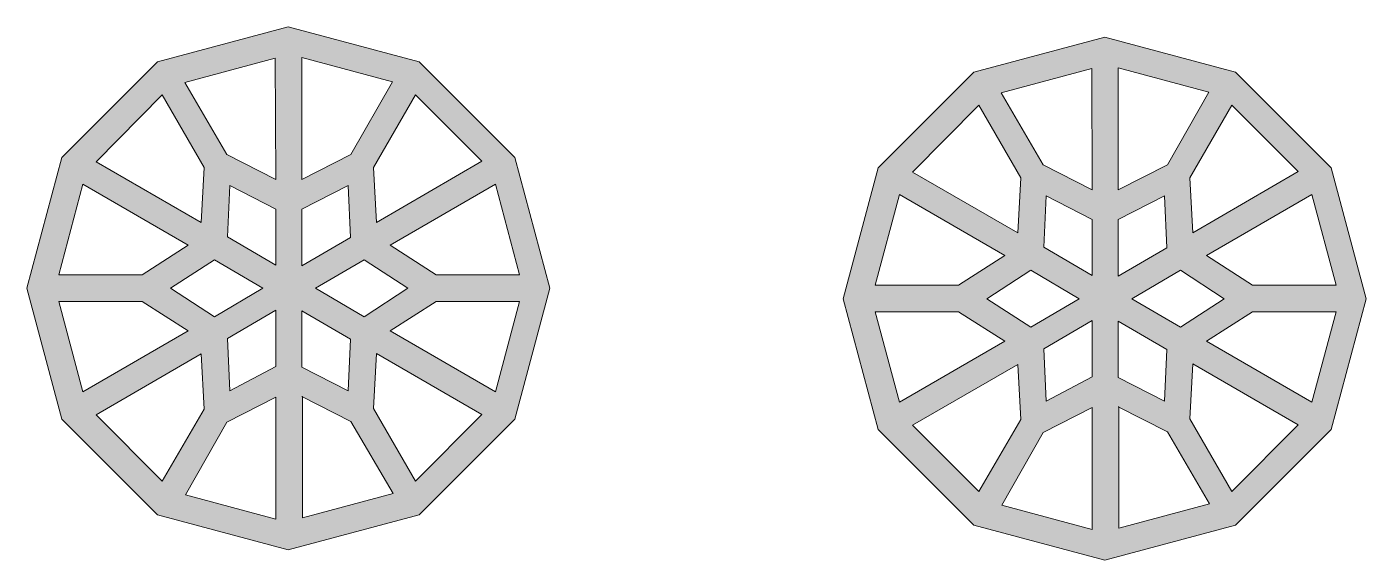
# Model space of a CAD drawing. Header units: millimetres. Extents: x -141 to 330, y -120 to 328.
# Drawn here: x 15.1 to 94.9, y 60 to 91.8 of the extents above; entities that cross this region are included whole.
import ezdxf

# ---------------------------------------------------------------- set-up
doc = ezdxf.new("R2010")
doc.units = ezdxf.units.MM
doc.header["$MEASUREMENT"] = 0
doc.layers.add('Layer 1', color=7, linetype='Continuous', lineweight=0)

msp = doc.modelspace()

# ---------------------------------------------------------------- hatches: boundary and pattern name
at = {"layer": 'Layer 1', "true_color": 0x231f20, "transparency": 33554687}
h = msp.add_hatch(color=250, dxfattribs=at)
h.dxf.hatch_style = 2
edge = h.paths.add_edge_path()
edge.add_spline(control_points=[(43.004, 70.009), (43.004, 70.009), (36.724, 73.642), (36.724, 73.642), (36.724, 73.642), (39.476, 75.406), (39.476, 75.406), (39.476, 75.406), (44.45, 75.406), (44.45, 75.406), (44.45, 75.406), (43.004, 70.009), (43.004, 70.009)], knot_values=[0, 0, 0, 0, 1, 1, 1, 2, 2, 2, 3, 3, 3, 4, 4, 4, 4], degree=3, periodic=0)
edge = h.paths.add_edge_path()
edge.add_spline(control_points=[(16.969, 75.406), (16.969, 75.406), (21.943, 75.406), (21.943, 75.406), (21.943, 75.406), (24.694, 73.642), (24.694, 73.642), (24.694, 73.642), (18.415, 70.009), (18.415, 70.009), (18.415, 70.009), (16.969, 75.406), (16.969, 75.406)], knot_values=[0, 0, 0, 0, 1, 1, 1, 2, 2, 2, 3, 3, 3, 4, 4, 4, 4], degree=3, periodic=0)
edge = h.paths.add_edge_path()
edge.add_spline(control_points=[(18.415, 82.391), (18.415, 82.391), (24.694, 78.758), (24.694, 78.758), (24.694, 78.758), (21.943, 76.994), (21.943, 76.994), (21.943, 76.994), (16.969, 76.994), (16.969, 76.994), (16.969, 76.994), (18.415, 82.391), (18.415, 82.391)], knot_values=[0, 0, 0, 0, 1, 1, 1, 2, 2, 2, 3, 3, 3, 4, 4, 4, 4], degree=3, periodic=0)
edge = h.paths.add_edge_path()
edge.add_spline(control_points=[(32.279, 76.182), (32.279, 76.182), (35.172, 77.876), (35.172, 77.876), (35.172, 77.876), (37.783, 76.182), (37.783, 76.182), (37.783, 76.182), (35.172, 74.489), (35.172, 74.489), (35.172, 74.489), (32.279, 76.182), (32.279, 76.182)], knot_values=[0, 0, 0, 0, 1, 1, 1, 2, 2, 2, 3, 3, 3, 4, 4, 4, 4], degree=3, periodic=0)
edge = h.paths.add_edge_path()
edge.add_spline(control_points=[(35.736, 69.021), (35.736, 69.021), (35.913, 72.302), (35.913, 72.302), (35.913, 72.302), (42.192, 68.668), (42.192, 68.668), (42.192, 68.668), (38.241, 64.682), (38.241, 64.682), (38.241, 64.682), (35.736, 69.021), (35.736, 69.021)], knot_values=[0, 0, 0, 0, 1, 1, 1, 2, 2, 2, 3, 3, 3, 4, 4, 4, 4], degree=3, periodic=0)
edge = h.paths.add_edge_path()
edge.add_spline(control_points=[(31.468, 69.727), (31.468, 69.727), (34.396, 68.245), (34.396, 68.245), (34.396, 68.245), (36.901, 63.941), (36.901, 63.941), (36.901, 63.941), (31.503, 62.495), (31.503, 62.495), (31.503, 62.495), (31.503, 69.727), (31.503, 69.727), (31.503, 69.727), (31.468, 69.727), (31.468, 69.727)], knot_values=[0, 0, 0, 0, 1, 1, 1, 2, 2, 2, 3, 3, 3, 4, 4, 4, 5, 5, 5, 5], degree=3, periodic=0)
edge = h.paths.add_edge_path()
edge.add_spline(control_points=[(26.988, 68.21), (26.988, 68.21), (29.916, 69.691), (29.916, 69.691), (29.916, 69.691), (29.916, 62.424), (29.916, 62.424), (29.916, 62.424), (24.518, 63.87), (24.518, 63.87), (24.518, 63.87), (26.988, 68.21), (26.988, 68.21)], knot_values=[0, 0, 0, 0, 1, 1, 1, 2, 2, 2, 3, 3, 3, 4, 4, 4, 4], degree=3, periodic=0)
edge = h.paths.add_edge_path()
edge.add_spline(control_points=[(25.471, 72.267), (25.471, 72.267), (25.647, 68.986), (25.647, 68.986), (25.647, 68.986), (23.142, 64.682), (23.142, 64.682), (23.142, 64.682), (19.191, 68.633), (19.191, 68.633), (19.191, 68.633), (25.471, 72.267), (25.471, 72.267)], knot_values=[0, 0, 0, 0, 1, 1, 1, 2, 2, 2, 3, 3, 3, 4, 4, 4, 4], degree=3, periodic=0)
edge = h.paths.add_edge_path()
edge.add_spline(control_points=[(29.139, 76.182), (29.139, 76.182), (26.247, 74.489), (26.247, 74.489), (26.247, 74.489), (23.636, 76.182), (23.636, 76.182), (23.636, 76.182), (26.247, 77.876), (26.247, 77.876), (26.247, 77.876), (29.139, 76.182), (29.139, 76.182)], knot_values=[0, 0, 0, 0, 1, 1, 1, 2, 2, 2, 3, 3, 3, 4, 4, 4, 4], degree=3, periodic=0)
edge = h.paths.add_edge_path()
edge.add_spline(control_points=[(25.647, 83.379), (25.647, 83.379), (25.471, 80.098), (25.471, 80.098), (25.471, 80.098), (19.191, 83.732), (19.191, 83.732), (19.191, 83.732), (23.142, 87.718), (23.142, 87.718), (23.142, 87.718), (25.647, 83.379), (25.647, 83.379)], knot_values=[0, 0, 0, 0, 1, 1, 1, 2, 2, 2, 3, 3, 3, 4, 4, 4, 4], degree=3, periodic=0)
edge = h.paths.add_edge_path()
edge.add_spline(control_points=[(29.916, 82.673), (29.916, 82.673), (26.988, 84.155), (26.988, 84.155), (26.988, 84.155), (24.483, 88.459), (24.483, 88.459), (24.483, 88.459), (29.88, 89.905), (29.88, 89.905), (29.88, 89.905), (29.916, 82.673), (29.916, 82.673), (29.916, 82.673), (29.916, 82.673), (29.916, 82.673)], knot_values=[0, 0, 0, 0, 1, 1, 1, 2, 2, 2, 3, 3, 3, 4, 4, 4, 5, 5, 5, 5], degree=3, periodic=0)
edge = h.paths.add_edge_path()
edge.add_spline(control_points=[(34.396, 84.155), (34.396, 84.155), (31.468, 82.673), (31.468, 82.673), (31.468, 82.673), (31.468, 89.941), (31.468, 89.941), (31.468, 89.941), (36.865, 88.494), (36.865, 88.494), (36.865, 88.494), (34.396, 84.155), (34.396, 84.155)], knot_values=[0, 0, 0, 0, 1, 1, 1, 2, 2, 2, 3, 3, 3, 4, 4, 4, 4], degree=3, periodic=0)
edge = h.paths.add_edge_path()
edge.add_spline(control_points=[(31.468, 80.91), (31.468, 80.91), (34.219, 82.321), (34.219, 82.321), (34.219, 82.321), (34.361, 79.216), (34.361, 79.216), (34.361, 79.216), (31.468, 77.523), (31.468, 77.523), (31.468, 77.523), (31.468, 80.91), (31.468, 80.91)], knot_values=[0, 0, 0, 0, 1, 1, 1, 2, 2, 2, 3, 3, 3, 4, 4, 4, 4], degree=3, periodic=0)
edge = h.paths.add_edge_path()
edge.add_spline(control_points=[(27.164, 82.321), (27.164, 82.321), (29.916, 80.91), (29.916, 80.91), (29.916, 80.91), (29.916, 77.558), (29.916, 77.558), (29.916, 77.558), (27.023, 79.252), (27.023, 79.252), (27.023, 79.252), (27.164, 82.321), (27.164, 82.321)], knot_values=[0, 0, 0, 0, 1, 1, 1, 2, 2, 2, 3, 3, 3, 4, 4, 4, 4], degree=3, periodic=0)
edge = h.paths.add_edge_path()
edge.add_spline(control_points=[(27.164, 70.079), (27.164, 70.079), (27.023, 73.184), (27.023, 73.184), (27.023, 73.184), (29.916, 74.877), (29.916, 74.877), (29.916, 74.877), (29.916, 71.526), (29.916, 71.526), (29.916, 71.526), (27.164, 70.079), (27.164, 70.079)], knot_values=[0, 0, 0, 0, 1, 1, 1, 2, 2, 2, 3, 3, 3, 4, 4, 4, 4], degree=3, periodic=0)
edge = h.paths.add_edge_path()
edge.add_spline(control_points=[(34.219, 70.079), (34.219, 70.079), (31.468, 71.49), (31.468, 71.49), (31.468, 71.49), (31.468, 74.842), (31.468, 74.842), (31.468, 74.842), (34.361, 73.148), (34.361, 73.148), (34.361, 73.148), (34.219, 70.079), (34.219, 70.079)], knot_values=[0, 0, 0, 0, 1, 1, 1, 2, 2, 2, 3, 3, 3, 4, 4, 4, 4], degree=3, periodic=0)
edge = h.paths.add_edge_path()
edge.add_spline(control_points=[(35.913, 80.098), (35.913, 80.098), (35.736, 83.379), (35.736, 83.379), (35.736, 83.379), (38.241, 87.718), (38.241, 87.718), (38.241, 87.718), (42.192, 83.767), (42.192, 83.767), (42.192, 83.767), (35.913, 80.098), (35.913, 80.098)], knot_values=[0, 0, 0, 0, 1, 1, 1, 2, 2, 2, 3, 3, 3, 4, 4, 4, 4], degree=3, periodic=0)
edge = h.paths.add_edge_path()
edge.add_spline(control_points=[(44.45, 76.994), (44.45, 76.994), (39.476, 76.994), (39.476, 76.994), (39.476, 76.994), (36.724, 78.758), (36.724, 78.758), (36.724, 78.758), (43.004, 82.391), (43.004, 82.391), (43.004, 82.391), (44.45, 76.994), (44.45, 76.994)], knot_values=[0, 0, 0, 0, 1, 1, 1, 2, 2, 2, 3, 3, 3, 4, 4, 4, 4], degree=3, periodic=0)
edge = h.paths.add_edge_path()
edge.add_spline(control_points=[(44.168, 83.979), (44.168, 83.979), (38.453, 89.694), (38.453, 89.694), (38.453, 89.694), (30.656, 91.775), (30.656, 91.775), (30.656, 91.775), (22.86, 89.694), (22.86, 89.694), (22.86, 89.694), (17.145, 83.979), (17.145, 83.979), (17.145, 83.979), (15.064, 76.182), (15.064, 76.182), (15.064, 76.182), (17.145, 68.386), (17.145, 68.386), (17.145, 68.386), (22.86, 62.671), (22.86, 62.671), (22.86, 62.671), (30.656, 60.59), (30.656, 60.59), (30.656, 60.59), (38.453, 62.671), (38.453, 62.671), (38.453, 62.671), (44.168, 68.386), (44.168, 68.386), (44.168, 68.386), (46.249, 76.182), (46.249, 76.182), (46.249, 76.182), (44.168, 83.979), (44.168, 83.979)], knot_values=[0, 0, 0, 0, 1, 1, 1, 2, 2, 2, 3, 3, 3, 4, 4, 4, 5, 5, 5, 6, 6, 6, 7, 7, 7, 8, 8, 8, 9, 9, 9, 10, 10, 10, 11, 11, 11, 12, 12, 12, 12], degree=3, periodic=0)
h = msp.add_hatch(color=250, dxfattribs=at)
h.dxf.hatch_style = 2
edge = h.paths.add_edge_path()
edge.add_spline(control_points=[(91.687, 69.391), (91.687, 69.391), (85.408, 73.025), (85.408, 73.025), (85.408, 73.025), (88.159, 74.789), (88.159, 74.789), (88.159, 74.789), (93.133, 74.789), (93.133, 74.789), (93.133, 74.789), (91.687, 69.391), (91.687, 69.391)], knot_values=[0, 0, 0, 0, 1, 1, 1, 2, 2, 2, 3, 3, 3, 4, 4, 4, 4], degree=3, periodic=0)
edge = h.paths.add_edge_path()
edge.add_spline(control_points=[(65.652, 74.789), (65.652, 74.789), (70.626, 74.789), (70.626, 74.789), (70.626, 74.789), (73.378, 73.025), (73.378, 73.025), (73.378, 73.025), (67.098, 69.391), (67.098, 69.391), (67.098, 69.391), (65.652, 74.789), (65.652, 74.789)], knot_values=[0, 0, 0, 0, 1, 1, 1, 2, 2, 2, 3, 3, 3, 4, 4, 4, 4], degree=3, periodic=0)
edge = h.paths.add_edge_path()
edge.add_spline(control_points=[(67.098, 81.774), (67.098, 81.774), (73.378, 78.14), (73.378, 78.14), (73.378, 78.14), (70.626, 76.376), (70.626, 76.376), (70.626, 76.376), (65.652, 76.376), (65.652, 76.376), (65.652, 76.376), (67.098, 81.774), (67.098, 81.774)], knot_values=[0, 0, 0, 0, 1, 1, 1, 2, 2, 2, 3, 3, 3, 4, 4, 4, 4], degree=3, periodic=0)
edge = h.paths.add_edge_path()
edge.add_spline(control_points=[(80.963, 75.565), (80.963, 75.565), (83.855, 77.258), (83.855, 77.258), (83.855, 77.258), (86.466, 75.565), (86.466, 75.565), (86.466, 75.565), (83.855, 73.872), (83.855, 73.872), (83.855, 73.872), (80.963, 75.565), (80.963, 75.565)], knot_values=[0, 0, 0, 0, 1, 1, 1, 2, 2, 2, 3, 3, 3, 4, 4, 4, 4], degree=3, periodic=0)
edge = h.paths.add_edge_path()
edge.add_spline(control_points=[(84.42, 68.404), (84.42, 68.404), (84.596, 71.684), (84.596, 71.684), (84.596, 71.684), (90.876, 68.051), (90.876, 68.051), (90.876, 68.051), (86.924, 64.064), (86.924, 64.064), (86.924, 64.064), (84.42, 68.404), (84.42, 68.404)], knot_values=[0, 0, 0, 0, 1, 1, 1, 2, 2, 2, 3, 3, 3, 4, 4, 4, 4], degree=3, periodic=0)
edge = h.paths.add_edge_path()
edge.add_spline(control_points=[(80.151, 69.109), (80.151, 69.109), (83.079, 67.628), (83.079, 67.628), (83.079, 67.628), (85.584, 63.324), (85.584, 63.324), (85.584, 63.324), (80.186, 61.877), (80.186, 61.877), (80.186, 61.877), (80.186, 69.109), (80.186, 69.109), (80.186, 69.109), (80.151, 69.109), (80.151, 69.109)], knot_values=[0, 0, 0, 0, 1, 1, 1, 2, 2, 2, 3, 3, 3, 4, 4, 4, 5, 5, 5, 5], degree=3, periodic=0)
edge = h.paths.add_edge_path()
edge.add_spline(control_points=[(75.671, 67.592), (75.671, 67.592), (78.599, 69.074), (78.599, 69.074), (78.599, 69.074), (78.599, 61.807), (78.599, 61.807), (78.599, 61.807), (73.201, 63.253), (73.201, 63.253), (73.201, 63.253), (75.671, 67.592), (75.671, 67.592)], knot_values=[0, 0, 0, 0, 1, 1, 1, 2, 2, 2, 3, 3, 3, 4, 4, 4, 4], degree=3, periodic=0)
edge = h.paths.add_edge_path()
edge.add_spline(control_points=[(74.154, 71.649), (74.154, 71.649), (74.33, 68.368), (74.33, 68.368), (74.33, 68.368), (71.826, 64.064), (71.826, 64.064), (71.826, 64.064), (67.874, 68.016), (67.874, 68.016), (67.874, 68.016), (74.154, 71.649), (74.154, 71.649)], knot_values=[0, 0, 0, 0, 1, 1, 1, 2, 2, 2, 3, 3, 3, 4, 4, 4, 4], degree=3, periodic=0)
edge = h.paths.add_edge_path()
edge.add_spline(control_points=[(77.823, 75.565), (77.823, 75.565), (74.93, 73.872), (74.93, 73.872), (74.93, 73.872), (72.319, 75.565), (72.319, 75.565), (72.319, 75.565), (74.93, 77.258), (74.93, 77.258), (74.93, 77.258), (77.823, 75.565), (77.823, 75.565)], knot_values=[0, 0, 0, 0, 1, 1, 1, 2, 2, 2, 3, 3, 3, 4, 4, 4, 4], degree=3, periodic=0)
edge = h.paths.add_edge_path()
edge.add_spline(control_points=[(74.33, 82.762), (74.33, 82.762), (74.154, 79.481), (74.154, 79.481), (74.154, 79.481), (67.874, 83.114), (67.874, 83.114), (67.874, 83.114), (71.826, 87.101), (71.826, 87.101), (71.826, 87.101), (74.33, 82.762), (74.33, 82.762)], knot_values=[0, 0, 0, 0, 1, 1, 1, 2, 2, 2, 3, 3, 3, 4, 4, 4, 4], degree=3, periodic=0)
edge = h.paths.add_edge_path()
edge.add_spline(control_points=[(78.599, 82.056), (78.599, 82.056), (75.671, 83.538), (75.671, 83.538), (75.671, 83.538), (73.166, 87.842), (73.166, 87.842), (73.166, 87.842), (78.564, 89.288), (78.564, 89.288), (78.564, 89.288), (78.599, 82.056), (78.599, 82.056), (78.599, 82.056), (78.599, 82.056), (78.599, 82.056)], knot_values=[0, 0, 0, 0, 1, 1, 1, 2, 2, 2, 3, 3, 3, 4, 4, 4, 5, 5, 5, 5], degree=3, periodic=0)
edge = h.paths.add_edge_path()
edge.add_spline(control_points=[(83.079, 83.538), (83.079, 83.538), (80.151, 82.056), (80.151, 82.056), (80.151, 82.056), (80.151, 89.323), (80.151, 89.323), (80.151, 89.323), (85.549, 87.877), (85.549, 87.877), (85.549, 87.877), (83.079, 83.538), (83.079, 83.538)], knot_values=[0, 0, 0, 0, 1, 1, 1, 2, 2, 2, 3, 3, 3, 4, 4, 4, 4], degree=3, periodic=0)
edge = h.paths.add_edge_path()
edge.add_spline(control_points=[(80.151, 80.292), (80.151, 80.292), (82.903, 81.703), (82.903, 81.703), (82.903, 81.703), (83.044, 78.599), (83.044, 78.599), (83.044, 78.599), (80.151, 76.906), (80.151, 76.906), (80.151, 76.906), (80.151, 80.292), (80.151, 80.292)], knot_values=[0, 0, 0, 0, 1, 1, 1, 2, 2, 2, 3, 3, 3, 4, 4, 4, 4], degree=3, periodic=0)
edge = h.paths.add_edge_path()
edge.add_spline(control_points=[(75.847, 81.703), (75.847, 81.703), (78.599, 80.292), (78.599, 80.292), (78.599, 80.292), (78.599, 76.941), (78.599, 76.941), (78.599, 76.941), (75.706, 78.634), (75.706, 78.634), (75.706, 78.634), (75.847, 81.703), (75.847, 81.703)], knot_values=[0, 0, 0, 0, 1, 1, 1, 2, 2, 2, 3, 3, 3, 4, 4, 4, 4], degree=3, periodic=0)
edge = h.paths.add_edge_path()
edge.add_spline(control_points=[(75.847, 69.462), (75.847, 69.462), (75.706, 72.566), (75.706, 72.566), (75.706, 72.566), (78.599, 74.26), (78.599, 74.26), (78.599, 74.26), (78.599, 70.908), (78.599, 70.908), (78.599, 70.908), (75.847, 69.462), (75.847, 69.462)], knot_values=[0, 0, 0, 0, 1, 1, 1, 2, 2, 2, 3, 3, 3, 4, 4, 4, 4], degree=3, periodic=0)
edge = h.paths.add_edge_path()
edge.add_spline(control_points=[(82.903, 69.462), (82.903, 69.462), (80.151, 70.873), (80.151, 70.873), (80.151, 70.873), (80.151, 74.224), (80.151, 74.224), (80.151, 74.224), (83.044, 72.531), (83.044, 72.531), (83.044, 72.531), (82.903, 69.462), (82.903, 69.462)], knot_values=[0, 0, 0, 0, 1, 1, 1, 2, 2, 2, 3, 3, 3, 4, 4, 4, 4], degree=3, periodic=0)
edge = h.paths.add_edge_path()
edge.add_spline(control_points=[(84.596, 79.481), (84.596, 79.481), (84.42, 82.762), (84.42, 82.762), (84.42, 82.762), (86.924, 87.101), (86.924, 87.101), (86.924, 87.101), (90.876, 83.15), (90.876, 83.15), (90.876, 83.15), (84.596, 79.481), (84.596, 79.481)], knot_values=[0, 0, 0, 0, 1, 1, 1, 2, 2, 2, 3, 3, 3, 4, 4, 4, 4], degree=3, periodic=0)
edge = h.paths.add_edge_path()
edge.add_spline(control_points=[(93.133, 76.376), (93.133, 76.376), (88.159, 76.376), (88.159, 76.376), (88.159, 76.376), (85.408, 78.14), (85.408, 78.14), (85.408, 78.14), (91.687, 81.774), (91.687, 81.774), (91.687, 81.774), (93.133, 76.376), (93.133, 76.376)], knot_values=[0, 0, 0, 0, 1, 1, 1, 2, 2, 2, 3, 3, 3, 4, 4, 4, 4], degree=3, periodic=0)
edge = h.paths.add_edge_path()
edge.add_spline(control_points=[(92.851, 83.361), (92.851, 83.361), (87.136, 89.076), (87.136, 89.076), (87.136, 89.076), (79.34, 91.158), (79.34, 91.158), (79.34, 91.158), (71.543, 89.076), (71.543, 89.076), (71.543, 89.076), (65.828, 83.361), (65.828, 83.361), (65.828, 83.361), (63.747, 75.565), (63.747, 75.565), (63.747, 75.565), (65.828, 67.769), (65.828, 67.769), (65.828, 67.769), (71.543, 62.054), (71.543, 62.054), (71.543, 62.054), (79.34, 59.972), (79.34, 59.972), (79.34, 59.972), (87.136, 62.054), (87.136, 62.054), (87.136, 62.054), (92.851, 67.769), (92.851, 67.769), (92.851, 67.769), (94.933, 75.565), (94.933, 75.565), (94.933, 75.565), (92.851, 83.361), (92.851, 83.361)], knot_values=[0, 0, 0, 0, 1, 1, 1, 2, 2, 2, 3, 3, 3, 4, 4, 4, 5, 5, 5, 6, 6, 6, 7, 7, 7, 8, 8, 8, 9, 9, 9, 10, 10, 10, 11, 11, 11, 12, 12, 12, 12], degree=3, periodic=0)

# ---------------------------------------------------------------- linework, layer by layer
at = {"layer": 'Layer 1'}
for points, knots in [([(44.168, 83.979), (44.168, 83.979), (38.453, 89.694), (38.453, 89.694), (38.453, 89.694), (30.656, 91.775), (30.656, 91.775), (30.656, 91.775), (22.86, 89.694), (22.86, 89.694), (22.86, 89.694), (17.145, 83.979), (17.145, 83.979), (17.145, 83.979), (15.064, 76.182), (15.064, 76.182), (15.064, 76.182), (17.145, 68.386), (17.145, 68.386), (17.145, 68.386), (22.86, 62.671), (22.86, 62.671), (22.86, 62.671), (30.656, 60.59), (30.656, 60.59), (30.656, 60.59), (38.453, 62.671), (38.453, 62.671), (38.453, 62.671), (44.168, 68.386), (44.168, 68.386), (44.168, 68.386), (46.249, 76.182), (46.249, 76.182), (46.249, 76.182), (44.168, 83.979), (44.168, 83.979)], [0, 0, 0, 0, 1, 1, 1, 2, 2, 2, 3, 3, 3, 4, 4, 4, 5, 5, 5, 6, 6, 6, 7, 7, 7, 8, 8, 8, 9, 9, 9, 10, 10, 10, 11, 11, 11, 12, 12, 12, 12]), ([(92.851, 83.361), (92.851, 83.361), (87.136, 89.076), (87.136, 89.076), (87.136, 89.076), (79.34, 91.158), (79.34, 91.158), (79.34, 91.158), (71.543, 89.076), (71.543, 89.076), (71.543, 89.076), (65.828, 83.361), (65.828, 83.361), (65.828, 83.361), (63.747, 75.565), (63.747, 75.565), (63.747, 75.565), (65.828, 67.769), (65.828, 67.769), (65.828, 67.769), (71.543, 62.054), (71.543, 62.054), (71.543, 62.054), (79.34, 59.972), (79.34, 59.972), (79.34, 59.972), (87.136, 62.054), (87.136, 62.054), (87.136, 62.054), (92.851, 67.769), (92.851, 67.769), (92.851, 67.769), (94.933, 75.565), (94.933, 75.565), (94.933, 75.565), (92.851, 83.361), (92.851, 83.361)], [0, 0, 0, 0, 1, 1, 1, 2, 2, 2, 3, 3, 3, 4, 4, 4, 5, 5, 5, 6, 6, 6, 7, 7, 7, 8, 8, 8, 9, 9, 9, 10, 10, 10, 11, 11, 11, 12, 12, 12, 12]), ([(29.916, 82.673), (29.916, 82.673), (26.988, 84.155), (26.988, 84.155), (26.988, 84.155), (24.483, 88.459), (24.483, 88.459), (24.483, 88.459), (29.88, 89.905), (29.88, 89.905), (29.88, 89.905), (29.916, 82.673), (29.916, 82.673), (29.916, 82.673), (29.916, 82.673), (29.916, 82.673)], [0, 0, 0, 0, 1, 1, 1, 2, 2, 2, 3, 3, 3, 4, 4, 4, 5, 5, 5, 5]), ([(34.396, 84.155), (34.396, 84.155), (31.468, 82.673), (31.468, 82.673), (31.468, 82.673), (31.468, 89.941), (31.468, 89.941), (31.468, 89.941), (36.865, 88.494), (36.865, 88.494), (36.865, 88.494), (34.396, 84.155), (34.396, 84.155)], [0, 0, 0, 0, 1, 1, 1, 2, 2, 2, 3, 3, 3, 4, 4, 4, 4]), ([(78.599, 82.056), (78.599, 82.056), (75.671, 83.538), (75.671, 83.538), (75.671, 83.538), (73.166, 87.842), (73.166, 87.842), (73.166, 87.842), (78.564, 89.288), (78.564, 89.288), (78.564, 89.288), (78.599, 82.056), (78.599, 82.056), (78.599, 82.056), (78.599, 82.056), (78.599, 82.056)], [0, 0, 0, 0, 1, 1, 1, 2, 2, 2, 3, 3, 3, 4, 4, 4, 5, 5, 5, 5]), ([(83.079, 83.538), (83.079, 83.538), (80.151, 82.056), (80.151, 82.056), (80.151, 82.056), (80.151, 89.323), (80.151, 89.323), (80.151, 89.323), (85.549, 87.877), (85.549, 87.877), (85.549, 87.877), (83.079, 83.538), (83.079, 83.538)], [0, 0, 0, 0, 1, 1, 1, 2, 2, 2, 3, 3, 3, 4, 4, 4, 4]), ([(25.647, 83.379), (25.647, 83.379), (25.471, 80.098), (25.471, 80.098), (25.471, 80.098), (19.191, 83.732), (19.191, 83.732), (19.191, 83.732), (23.142, 87.718), (23.142, 87.718), (23.142, 87.718), (25.647, 83.379), (25.647, 83.379)], [0, 0, 0, 0, 1, 1, 1, 2, 2, 2, 3, 3, 3, 4, 4, 4, 4]), ([(35.913, 80.098), (35.913, 80.098), (35.736, 83.379), (35.736, 83.379), (35.736, 83.379), (38.241, 87.718), (38.241, 87.718), (38.241, 87.718), (42.192, 83.767), (42.192, 83.767), (42.192, 83.767), (35.913, 80.098), (35.913, 80.098)], [0, 0, 0, 0, 1, 1, 1, 2, 2, 2, 3, 3, 3, 4, 4, 4, 4]), ([(74.33, 82.762), (74.33, 82.762), (74.154, 79.481), (74.154, 79.481), (74.154, 79.481), (67.874, 83.114), (67.874, 83.114), (67.874, 83.114), (71.826, 87.101), (71.826, 87.101), (71.826, 87.101), (74.33, 82.762), (74.33, 82.762)], [0, 0, 0, 0, 1, 1, 1, 2, 2, 2, 3, 3, 3, 4, 4, 4, 4]), ([(84.596, 79.481), (84.596, 79.481), (84.42, 82.762), (84.42, 82.762), (84.42, 82.762), (86.924, 87.101), (86.924, 87.101), (86.924, 87.101), (90.876, 83.15), (90.876, 83.15), (90.876, 83.15), (84.596, 79.481), (84.596, 79.481)], [0, 0, 0, 0, 1, 1, 1, 2, 2, 2, 3, 3, 3, 4, 4, 4, 4]), ([(18.415, 82.391), (18.415, 82.391), (24.694, 78.758), (24.694, 78.758), (24.694, 78.758), (21.943, 76.994), (21.943, 76.994), (21.943, 76.994), (16.969, 76.994), (16.969, 76.994), (16.969, 76.994), (18.415, 82.391), (18.415, 82.391)], [0, 0, 0, 0, 1, 1, 1, 2, 2, 2, 3, 3, 3, 4, 4, 4, 4]), ([(27.164, 82.321), (27.164, 82.321), (29.916, 80.91), (29.916, 80.91), (29.916, 80.91), (29.916, 77.558), (29.916, 77.558), (29.916, 77.558), (27.023, 79.252), (27.023, 79.252), (27.023, 79.252), (27.164, 82.321), (27.164, 82.321)], [0, 0, 0, 0, 1, 1, 1, 2, 2, 2, 3, 3, 3, 4, 4, 4, 4]), ([(31.468, 80.91), (31.468, 80.91), (34.219, 82.321), (34.219, 82.321), (34.219, 82.321), (34.361, 79.216), (34.361, 79.216), (34.361, 79.216), (31.468, 77.523), (31.468, 77.523), (31.468, 77.523), (31.468, 80.91), (31.468, 80.91)], [0, 0, 0, 0, 1, 1, 1, 2, 2, 2, 3, 3, 3, 4, 4, 4, 4]), ([(44.45, 76.994), (44.45, 76.994), (39.476, 76.994), (39.476, 76.994), (39.476, 76.994), (36.724, 78.758), (36.724, 78.758), (36.724, 78.758), (43.004, 82.391), (43.004, 82.391), (43.004, 82.391), (44.45, 76.994), (44.45, 76.994)], [0, 0, 0, 0, 1, 1, 1, 2, 2, 2, 3, 3, 3, 4, 4, 4, 4]), ([(67.098, 81.774), (67.098, 81.774), (73.378, 78.14), (73.378, 78.14), (73.378, 78.14), (70.626, 76.376), (70.626, 76.376), (70.626, 76.376), (65.652, 76.376), (65.652, 76.376), (65.652, 76.376), (67.098, 81.774), (67.098, 81.774)], [0, 0, 0, 0, 1, 1, 1, 2, 2, 2, 3, 3, 3, 4, 4, 4, 4]), ([(75.847, 81.703), (75.847, 81.703), (78.599, 80.292), (78.599, 80.292), (78.599, 80.292), (78.599, 76.941), (78.599, 76.941), (78.599, 76.941), (75.706, 78.634), (75.706, 78.634), (75.706, 78.634), (75.847, 81.703), (75.847, 81.703)], [0, 0, 0, 0, 1, 1, 1, 2, 2, 2, 3, 3, 3, 4, 4, 4, 4]), ([(80.151, 80.292), (80.151, 80.292), (82.903, 81.703), (82.903, 81.703), (82.903, 81.703), (83.044, 78.599), (83.044, 78.599), (83.044, 78.599), (80.151, 76.906), (80.151, 76.906), (80.151, 76.906), (80.151, 80.292), (80.151, 80.292)], [0, 0, 0, 0, 1, 1, 1, 2, 2, 2, 3, 3, 3, 4, 4, 4, 4]), ([(93.133, 76.376), (93.133, 76.376), (88.159, 76.376), (88.159, 76.376), (88.159, 76.376), (85.408, 78.14), (85.408, 78.14), (85.408, 78.14), (91.687, 81.774), (91.687, 81.774), (91.687, 81.774), (93.133, 76.376), (93.133, 76.376)], [0, 0, 0, 0, 1, 1, 1, 2, 2, 2, 3, 3, 3, 4, 4, 4, 4]), ([(29.139, 76.182), (29.139, 76.182), (26.247, 74.489), (26.247, 74.489), (26.247, 74.489), (23.636, 76.182), (23.636, 76.182), (23.636, 76.182), (26.247, 77.876), (26.247, 77.876), (26.247, 77.876), (29.139, 76.182), (29.139, 76.182)], [0, 0, 0, 0, 1, 1, 1, 2, 2, 2, 3, 3, 3, 4, 4, 4, 4]), ([(32.279, 76.182), (32.279, 76.182), (35.172, 77.876), (35.172, 77.876), (35.172, 77.876), (37.783, 76.182), (37.783, 76.182), (37.783, 76.182), (35.172, 74.489), (35.172, 74.489), (35.172, 74.489), (32.279, 76.182), (32.279, 76.182)], [0, 0, 0, 0, 1, 1, 1, 2, 2, 2, 3, 3, 3, 4, 4, 4, 4]), ([(77.823, 75.565), (77.823, 75.565), (74.93, 73.872), (74.93, 73.872), (74.93, 73.872), (72.319, 75.565), (72.319, 75.565), (72.319, 75.565), (74.93, 77.258), (74.93, 77.258), (74.93, 77.258), (77.823, 75.565), (77.823, 75.565)], [0, 0, 0, 0, 1, 1, 1, 2, 2, 2, 3, 3, 3, 4, 4, 4, 4]), ([(80.963, 75.565), (80.963, 75.565), (83.855, 77.258), (83.855, 77.258), (83.855, 77.258), (86.466, 75.565), (86.466, 75.565), (86.466, 75.565), (83.855, 73.872), (83.855, 73.872), (83.855, 73.872), (80.963, 75.565), (80.963, 75.565)], [0, 0, 0, 0, 1, 1, 1, 2, 2, 2, 3, 3, 3, 4, 4, 4, 4]), ([(16.969, 75.406), (16.969, 75.406), (21.943, 75.406), (21.943, 75.406), (21.943, 75.406), (24.694, 73.642), (24.694, 73.642), (24.694, 73.642), (18.415, 70.009), (18.415, 70.009), (18.415, 70.009), (16.969, 75.406), (16.969, 75.406)], [0, 0, 0, 0, 1, 1, 1, 2, 2, 2, 3, 3, 3, 4, 4, 4, 4]), ([(43.004, 70.009), (43.004, 70.009), (36.724, 73.642), (36.724, 73.642), (36.724, 73.642), (39.476, 75.406), (39.476, 75.406), (39.476, 75.406), (44.45, 75.406), (44.45, 75.406), (44.45, 75.406), (43.004, 70.009), (43.004, 70.009)], [0, 0, 0, 0, 1, 1, 1, 2, 2, 2, 3, 3, 3, 4, 4, 4, 4]), ([(27.164, 70.079), (27.164, 70.079), (27.023, 73.184), (27.023, 73.184), (27.023, 73.184), (29.916, 74.877), (29.916, 74.877), (29.916, 74.877), (29.916, 71.526), (29.916, 71.526), (29.916, 71.526), (27.164, 70.079), (27.164, 70.079)], [0, 0, 0, 0, 1, 1, 1, 2, 2, 2, 3, 3, 3, 4, 4, 4, 4]), ([(34.219, 70.079), (34.219, 70.079), (31.468, 71.49), (31.468, 71.49), (31.468, 71.49), (31.468, 74.842), (31.468, 74.842), (31.468, 74.842), (34.361, 73.148), (34.361, 73.148), (34.361, 73.148), (34.219, 70.079), (34.219, 70.079)], [0, 0, 0, 0, 1, 1, 1, 2, 2, 2, 3, 3, 3, 4, 4, 4, 4]), ([(65.652, 74.789), (65.652, 74.789), (70.626, 74.789), (70.626, 74.789), (70.626, 74.789), (73.378, 73.025), (73.378, 73.025), (73.378, 73.025), (67.098, 69.391), (67.098, 69.391), (67.098, 69.391), (65.652, 74.789), (65.652, 74.789)], [0, 0, 0, 0, 1, 1, 1, 2, 2, 2, 3, 3, 3, 4, 4, 4, 4]), ([(91.687, 69.391), (91.687, 69.391), (85.408, 73.025), (85.408, 73.025), (85.408, 73.025), (88.159, 74.789), (88.159, 74.789), (88.159, 74.789), (93.133, 74.789), (93.133, 74.789), (93.133, 74.789), (91.687, 69.391), (91.687, 69.391)], [0, 0, 0, 0, 1, 1, 1, 2, 2, 2, 3, 3, 3, 4, 4, 4, 4]), ([(75.847, 69.462), (75.847, 69.462), (75.706, 72.566), (75.706, 72.566), (75.706, 72.566), (78.599, 74.26), (78.599, 74.26), (78.599, 74.26), (78.599, 70.908), (78.599, 70.908), (78.599, 70.908), (75.847, 69.462), (75.847, 69.462)], [0, 0, 0, 0, 1, 1, 1, 2, 2, 2, 3, 3, 3, 4, 4, 4, 4]), ([(82.903, 69.462), (82.903, 69.462), (80.151, 70.873), (80.151, 70.873), (80.151, 70.873), (80.151, 74.224), (80.151, 74.224), (80.151, 74.224), (83.044, 72.531), (83.044, 72.531), (83.044, 72.531), (82.903, 69.462), (82.903, 69.462)], [0, 0, 0, 0, 1, 1, 1, 2, 2, 2, 3, 3, 3, 4, 4, 4, 4]), ([(25.471, 72.267), (25.471, 72.267), (25.647, 68.986), (25.647, 68.986), (25.647, 68.986), (23.142, 64.682), (23.142, 64.682), (23.142, 64.682), (19.191, 68.633), (19.191, 68.633), (19.191, 68.633), (25.471, 72.267), (25.471, 72.267)], [0, 0, 0, 0, 1, 1, 1, 2, 2, 2, 3, 3, 3, 4, 4, 4, 4]), ([(35.736, 69.021), (35.736, 69.021), (35.913, 72.302), (35.913, 72.302), (35.913, 72.302), (42.192, 68.668), (42.192, 68.668), (42.192, 68.668), (38.241, 64.682), (38.241, 64.682), (38.241, 64.682), (35.736, 69.021), (35.736, 69.021)], [0, 0, 0, 0, 1, 1, 1, 2, 2, 2, 3, 3, 3, 4, 4, 4, 4]), ([(74.154, 71.649), (74.154, 71.649), (74.33, 68.368), (74.33, 68.368), (74.33, 68.368), (71.826, 64.064), (71.826, 64.064), (71.826, 64.064), (67.874, 68.016), (67.874, 68.016), (67.874, 68.016), (74.154, 71.649), (74.154, 71.649)], [0, 0, 0, 0, 1, 1, 1, 2, 2, 2, 3, 3, 3, 4, 4, 4, 4]), ([(84.42, 68.404), (84.42, 68.404), (84.596, 71.684), (84.596, 71.684), (84.596, 71.684), (90.876, 68.051), (90.876, 68.051), (90.876, 68.051), (86.924, 64.064), (86.924, 64.064), (86.924, 64.064), (84.42, 68.404), (84.42, 68.404)], [0, 0, 0, 0, 1, 1, 1, 2, 2, 2, 3, 3, 3, 4, 4, 4, 4]), ([(26.988, 68.21), (26.988, 68.21), (29.916, 69.691), (29.916, 69.691), (29.916, 69.691), (29.916, 62.424), (29.916, 62.424), (29.916, 62.424), (24.518, 63.87), (24.518, 63.87), (24.518, 63.87), (26.988, 68.21), (26.988, 68.21)], [0, 0, 0, 0, 1, 1, 1, 2, 2, 2, 3, 3, 3, 4, 4, 4, 4]), ([(31.468, 69.727), (31.468, 69.727), (34.396, 68.245), (34.396, 68.245), (34.396, 68.245), (36.901, 63.941), (36.901, 63.941), (36.901, 63.941), (31.503, 62.495), (31.503, 62.495), (31.503, 62.495), (31.503, 69.727), (31.503, 69.727), (31.503, 69.727), (31.468, 69.727), (31.468, 69.727)], [0, 0, 0, 0, 1, 1, 1, 2, 2, 2, 3, 3, 3, 4, 4, 4, 5, 5, 5, 5]), ([(75.671, 67.592), (75.671, 67.592), (78.599, 69.074), (78.599, 69.074), (78.599, 69.074), (78.599, 61.807), (78.599, 61.807), (78.599, 61.807), (73.201, 63.253), (73.201, 63.253), (73.201, 63.253), (75.671, 67.592), (75.671, 67.592)], [0, 0, 0, 0, 1, 1, 1, 2, 2, 2, 3, 3, 3, 4, 4, 4, 4]), ([(80.151, 69.109), (80.151, 69.109), (83.079, 67.628), (83.079, 67.628), (83.079, 67.628), (85.584, 63.324), (85.584, 63.324), (85.584, 63.324), (80.186, 61.877), (80.186, 61.877), (80.186, 61.877), (80.186, 69.109), (80.186, 69.109), (80.186, 69.109), (80.151, 69.109), (80.151, 69.109)], [0, 0, 0, 0, 1, 1, 1, 2, 2, 2, 3, 3, 3, 4, 4, 4, 5, 5, 5, 5])]:
    msp.add_open_spline(points, degree=3, knots=knots, dxfattribs=at)

doc.saveas('drawing.dxf')
